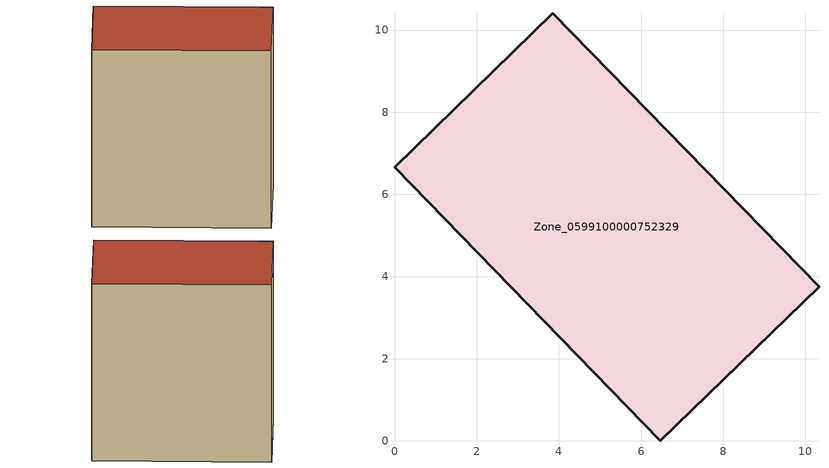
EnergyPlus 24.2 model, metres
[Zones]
Zone_0599100000752329
 floor ground (C_G): 10.33,3.75 6.47,0 0,6.67 3.86,10.41 z0.9
 wall outside (C_F): 6.47,0 10.33,3.75 3.86,10.41 0,6.67 6.47,0 z0.9:10.99
 roof outside (C_R): 3.86,10.41 0,6.67 6.47,0 10.33,3.75 z10.99
[BUILDING]
Pand.0599100000752329: North Axis=0; Terrain=City; Loads Convergence Tolerance Value=0.04; Temperature Convergence Tolerance Value=0.4; Solar Distribution=FullExterior; Maximum Number of Warmup Days=25; Minimum Number of Warmup Days=1
[Site:Location]
Rotterdam.The.Hague.AP_ZH_NLD Design_Conditions: Latitude=51.96; Longitude=4.45; Time Zone=1; Elevation=-4.5
[SITE:GROUNDTEMPERATURE:BUILDINGSURFACE]
18, 18, 18, 18, 18, 18, 18, 18, 18, 18, 18, 18
[MATERIAL] Thermal Absorptance=0.9; Solar Absorptance=0.7; Visible Absorptance=0.7
Name | Roughness | Thickness | Conductivity | Density | Specific Heat
G.TI.2006-2014 | MediumSmooth | 0.15 | 0.06 | 540 | 1210
F.TI.2006-2014 | Rough | 0.3 | 0.12 | 1920 | 840
R.TI.2006-2014 | MediumRough | 0.2 | 0.08 | 1500 | 1000
[CONSTRUCTION]
C_G: G.TI.2006-2014
C_F: F.TI.2006-2014
C_R: R.TI.2006-2014
[ZONE]
Zone_0599100000752329: Type=1; Multiplier=1; Ceiling Height=Autocalculate; Volume=Autocalculate; Floor Area=autocalculate; Part of Total Floor Area=Yes
[ZONEINFILTRATION:DESIGNFLOWRATE]
Infil_Zone_0599100000752329: Zone or ZoneList or Space or SpaceList=Zone_0599100000752329; Schedule=AlwaysOn; Design Flow Rate Calculation Method=Flow/Area; Flow Rate per Floor Area=0.0015; Constant Term Coefficient=1; Temperature Term Coefficient=0; Velocity Term Coefficient=0; Velocity Squared Term Coefficient=0
[HVACTEMPLATE:ZONE:IDEALLOADSAIRSYSTEM]
Zone_0599100000752329: Maximum Heating Supply Air Temperature=50; Minimum Cooling Supply Air Temperature=13; Maximum Heating Supply Air Humidity Ratio=0.0156; Minimum Cooling Supply Air Humidity Ratio=0.0077; Heating Limit=NoLimit; Cooling Limit=NoLimit; Dehumidification Control Type=ConstantSensibleHeatRatio; Cooling Sensible Heat Ratio=0.7; Dehumidification Setpoint=60; Humidification Control Type=None; Humidification Setpoint=30; Outdoor Air Method=None; Outdoor Air Flow Rate per Person=0.00944; Outdoor Air Flow Rate per Zone Floor Area=0; Outdoor Air Flow Rate per Zone=0; Demand Controlled Ventilation Type=None; Outdoor Air Economizer Type=NoEconomizer; Heat Recovery Type=None; Sensible Heat Recovery Effectiveness=0.7; Latent Heat Recovery Effectiveness=0.65
[ZONECONTROL:THERMOSTAT]
ThermostatControl_Zone_0599100000752329: Zone or ZoneList=Zone_0599100000752329; Control Type Schedule=DualSetpointControlType; Control 1=Thermostat_Zone_0599100000752329; Temperature Difference Between Cutout And Setpoint=0
[THERMOSTATSETPOINT:DUALSETPOINT]
Thermostat_Zone_0599100000752329: Heating Setpoint Temperature Schedule=HeatingSetpoint_Zone_0599100000752329; Cooling Setpoint Temperature Schedule=CoolingSetpoint_Zone_0599100000752329
[SCHEDULE:COMPACT]
HeatingSetpoint_Zone_0599100000752329: Through: 12/31, For: AllDays, Until: 24:00, 21
CoolingSetpoint_Zone_0599100000752329: Through: 12/31, For: AllDays, Until: 24:00, 24
DualSetpointControlType: Through: 12/31, For: AllDays, Until: 24:00, 4
AlwaysOn: Through: 12/31, For: AllDays, Until: 24:00, 1
